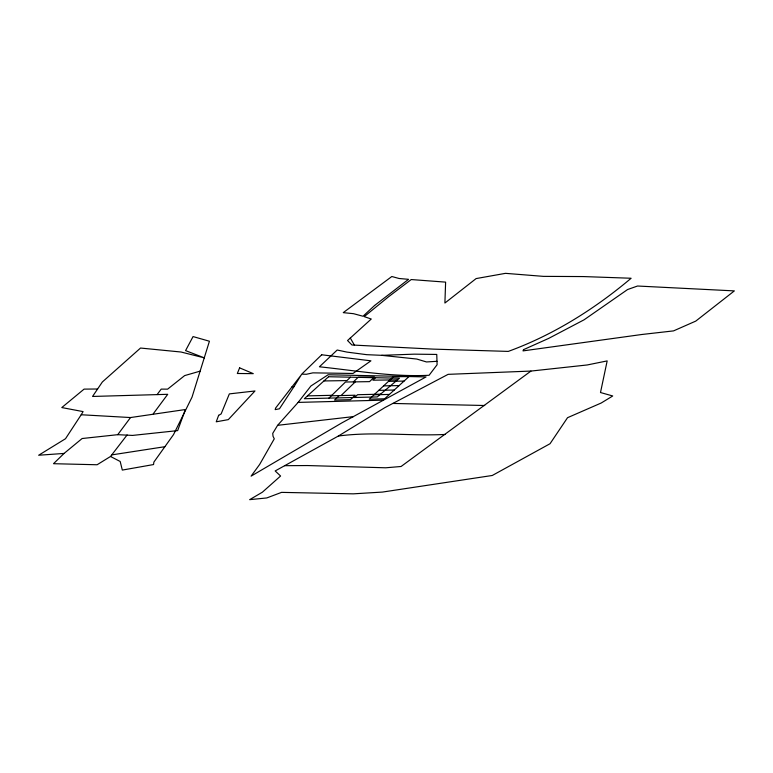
<?xml version="1.0" encoding="UTF-8"?>
<svg xmlns="http://www.w3.org/2000/svg" width="773" height="773" viewBox="0 0 773 773"><rect width="100%" height="100%" fill="white"/><g stroke="black" fill="none" stroke-linecap="round" stroke-linejoin="round"><path stroke-width="1.16" d="M153.276 413.768L167.722 394.307L92.547 396.452L102.365 381.968L140.531 348.043L181.017 352.015L204.478 357.909L185.568 350.613L193.057 336.574L209.425 341.231L192.023 397.148L173.519 434.61L153.866 462.109L153.547 464.554L122.318 470.081L120.192 461.481L110.52 456.476L97.098 464.757L53.501 463.703L64.072 453.432L82.122 438.523L117.738 434.677L132.541 435.421L177.664 430.619L185.375 409.535L130.531 417.546L81.204 414.753L65.502 438.735L38.65 455.239L64.072 453.432M81.204 414.753L83.088 411.603L61.782 407.564L84.083 389.119L97.591 389.003M277.613 425.324L272.734 433.382L273.043 436.32L274.28 438.803L259.651 464.447L251.099 476.139L341.83 422.899L426.049 376.924L328.119 374.76L310.891 386.017L298.146 402.404L277.613 425.324L353.474 416.608M293.982 386.655L301.286 374.866L275.613 408.057L275.188 409.622L279.459 408.782L293.982 386.655L291.923 386.887M117.738 434.677L130.531 417.546M157.093 394.597L161.209 389.109L167.615 389.157L184.66 375.591L200.139 371.137M110.52 456.476L127.12 434.948M328.95 398.114L345.483 382.017L369.523 381.64L374.412 377.011L358.218 377.224L353.377 381.891M350.44 377.185L346.942 380.596L323.935 380.944M339.163 395.602L334.535 400.066L350.498 399.66L355.174 395.225L331.346 395.786M341.067 395.554L355.29 381.862M354.604 397.486L357.532 394.713L380.529 394.182M375.523 377.717L372.895 380.2L397.544 379.833M284.667 465.684L307.519 465.549L385.737 467.791L401.081 466.486L530.964 371.069L587.229 364.962L607.172 360.914L600.495 392.529L612.738 395.969L601.21 403.013L567.537 417.691L550.038 443.721L492.266 475.482L382.374 492.082L353.29 493.841L281.565 492.372L266.772 497.947L249.66 499.658L262.395 492.188L280.58 476.013L275.169 470.941L338.381 436.02L384.973 407.574L448.127 374.345L530.964 371.069M112.075 454.843L164.833 446.707M338.381 436.02C373.736 431.334 409.516 436.175 445.093 434.455M436.987 361.31L426.464 361.948L416.802 359.049L381.64 355.329L366.702 354.672L346.932 352.092L337.192 350.024L319.404 366.798C355.87 370.586 392.298 377.118 429.092 375.272L437.103 364.73L436.755 354.44L414.26 354.16L381.64 355.329M298.146 402.404L383.128 400.153M307.48 395.873L331.83 395.312M374.016 394.79L389.408 394.423M378.799 390.355L394.23 390.027M383.63 385.872L399.11 385.582M388.519 381.34L404.037 381.089M393.042 403.448L484.69 405.506M354.401 345.116L351.937 344.99L347.55 340.535L371.262 319.017L364.199 316.63L388.848 296.542L411.226 279.555L445.615 282.126L444.9 303.035L476.12 278.58L505.503 273.342L543.409 276.367L583.364 276.57L631.135 278.251C594.891 308.785 554.347 334.342 509.794 350.845L508.296 351.406L433.411 349.125L354.401 345.116L350.304 338.033M218.643 415.333L216.247 421.807L228.306 419.623L254.974 390.974L229.349 393.892L221.136 413.932L218.643 415.333M239.63 367.861L237.321 373.485L253.273 373.649L239.63 367.861M523.524 349.657L523.002 350.894L641.803 334.496L673.544 330.892L695.768 321.104L734.35 290.899L637.541 286.02L627.579 289.537L584.05 319.819L548.675 338.4L523.524 349.657M321.694 354.778L301.721 374.171L306.369 374.277L312.891 372.857L353 373.465L370.943 360.827L321.694 354.778M374.576 305.49L363.02 316.244L353.512 313.683L343.241 312.64L391.824 276.512L399.061 278.493L408.559 279.324L374.576 305.49M393.467 376.751L369.281 399.177L384.635 398.781L409.023 376.548L393.467 376.751M328.573 376.731L304.34 398.723L377.282 396.926L399.457 378.219L328.573 376.731"/></g></svg>
